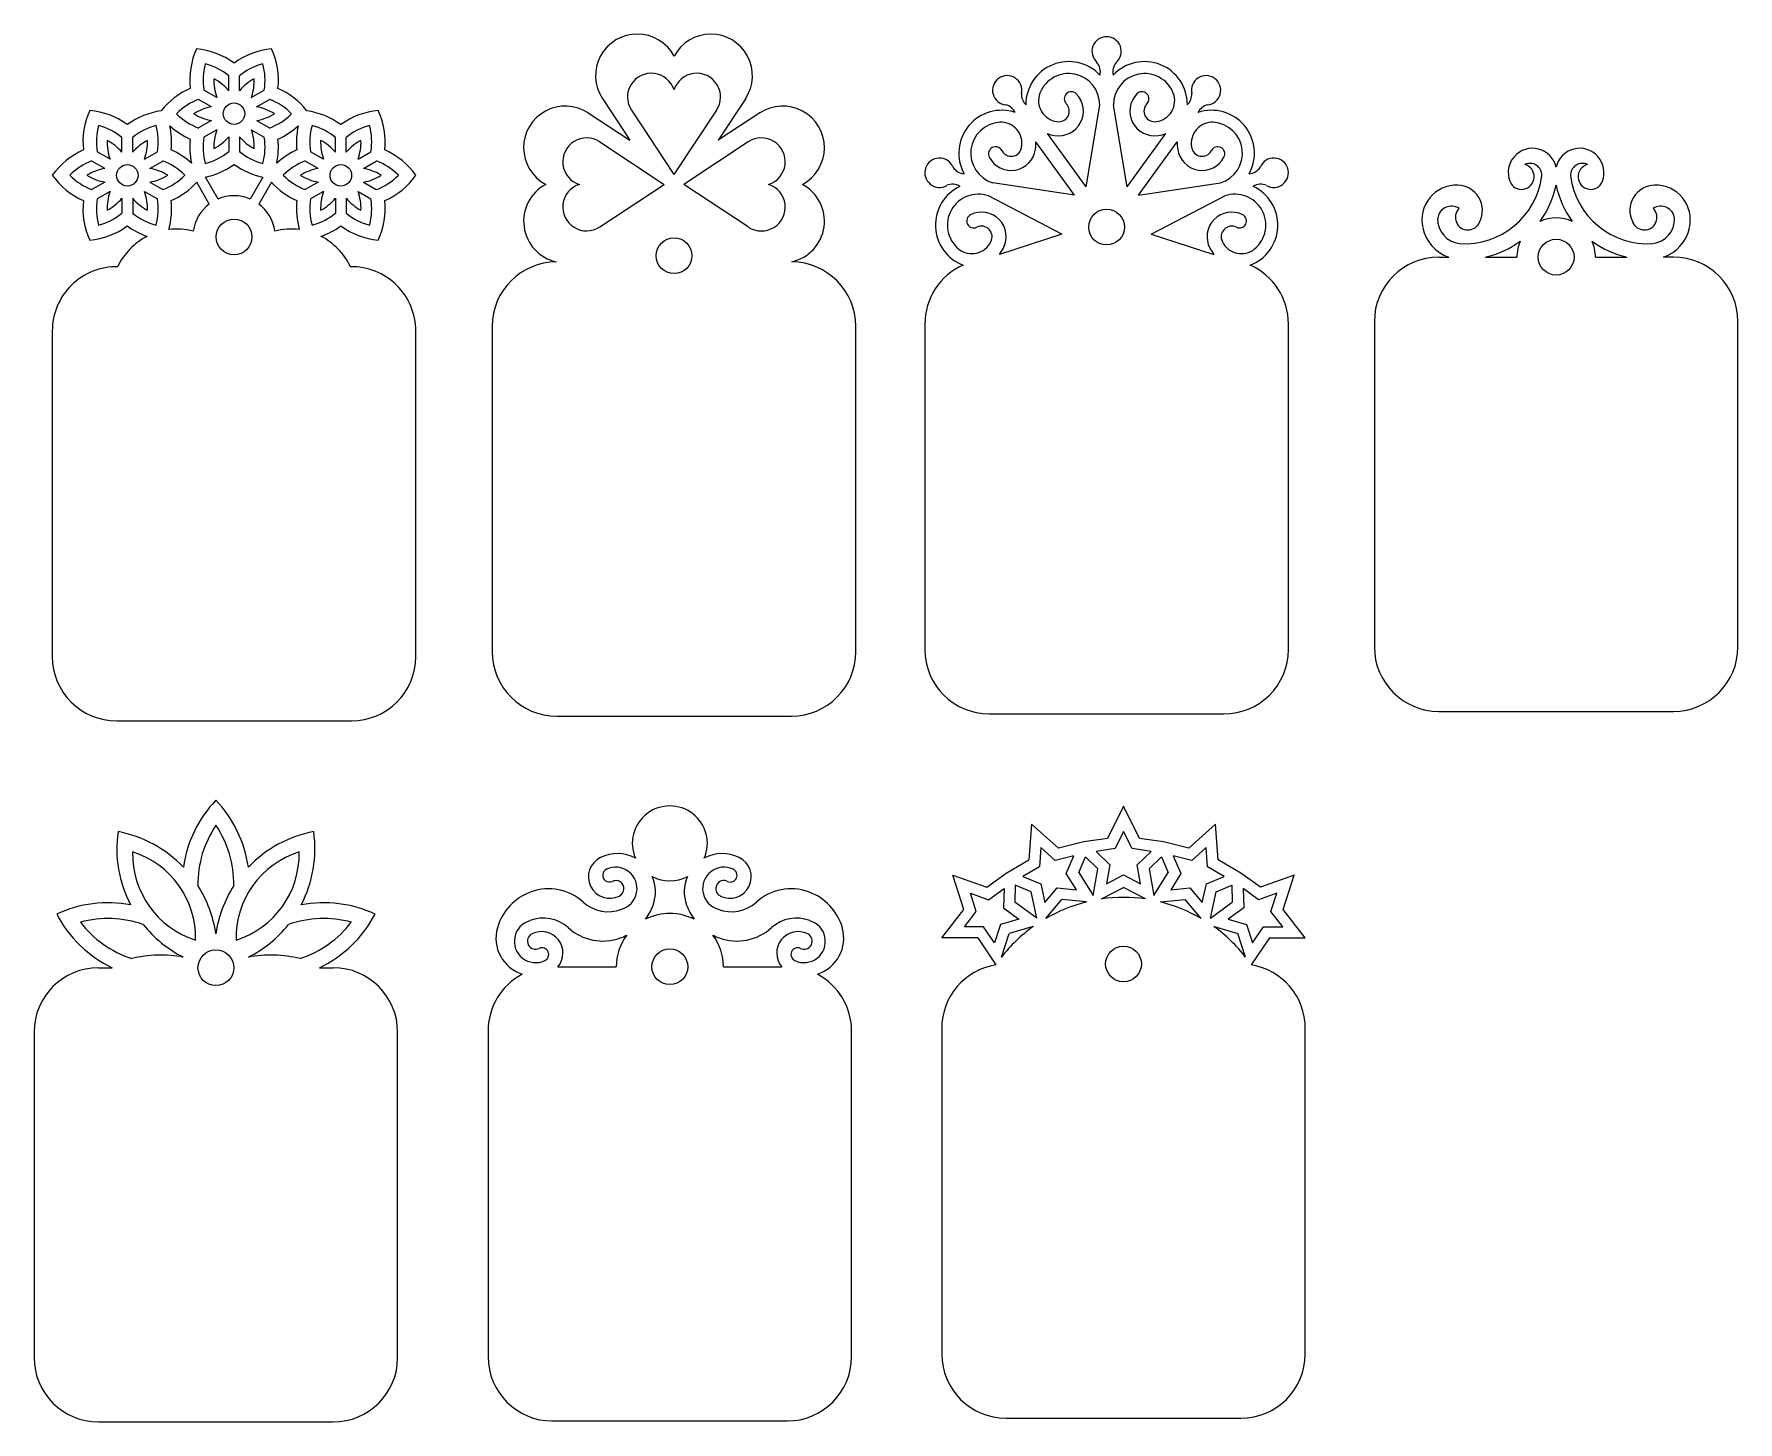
# Model space of a CAD drawing. Extents: x 31 to 269, y 28 to 222.
import ezdxf

# ---------------------------------------------------------------- set-up
doc = ezdxf.new("R2010")
doc.units = 0
doc.layers.get('0').update_dxf_attribs({"linetype": 'CONTINUOUS'})

msp = doc.modelspace()

# ---------------------------------------------------------------- linework, layer by layer
for p, q in [((58.44, 213.71), (58.44, 215.79)), ((59.94, 213.71), (59.94, 215.79)), ((56.03, 211.45), (54.23, 212.5)), ((56.78, 212.75), (54.98, 213.79)), ((61.6, 212.75), (63.41, 213.79)), ((62.35, 211.45), (64.16, 212.5)), ((110.67, 212.6), (114.47, 206.8)), ((130.68, 212.62), (126.85, 206.8)), ((56.03, 209.54), (54.23, 208.5)), ((62.35, 209.54), (64.16, 208.5)), ((108.68, 210.61), (114.47, 206.8)), ((114.72, 210.98), (120.66, 201.99)), ((126.61, 210.98), (120.66, 201.99)), ((132.65, 210.6), (126.85, 206.8)), ((178.24, 200.29), (180.15, 211.7)), ((183.98, 200.29), (182.08, 211.7)), ((43.53, 205.1), (43.53, 207.18)), ((45.03, 205.1), (45.03, 207.18)), ((56.78, 208.24), (54.98, 207.2)), ((58.44, 207.28), (58.44, 205.2)), ((59.94, 207.28), (59.94, 205.2)), ((61.6, 208.24), (63.41, 207.2)), ((73.36, 205.1), (73.36, 207.18)), ((74.86, 205.1), (74.86, 207.18)), ((178.24, 200.29), (172.84, 207.72)), ((183.98, 200.29), (189.38, 207.72)), ((41.87, 204.14), (40.06, 205.18)), ((46.69, 204.14), (48.49, 205.18)), ((71.7, 204.14), (69.89, 205.18)), ((76.52, 204.14), (78.32, 205.18)), ((110.29, 206.56), (119.28, 200.61)), ((131.04, 206.56), (122.04, 200.61)), ((176.64, 199.12), (171.24, 206.55)), ((185.58, 199.12), (190.98, 206.55)), ((41.12, 202.84), (39.31, 203.88)), ((47.44, 202.84), (49.24, 203.88)), ((70.95, 202.84), (69.14, 203.88)), ((77.27, 202.84), (79.07, 203.88)), ((41.12, 200.93), (39.31, 199.88)), ((47.44, 200.93), (49.24, 199.88)), ((55.73, 197.86), (53.98, 200.91)), ((56.95, 198.56), (55.19, 201.61)), ((63.2, 201.61), (61.44, 198.56)), ((64.41, 200.91), (62.65, 197.86)), ((70.95, 200.93), (69.14, 199.88)), ((77.27, 200.93), (79.07, 199.88)), ((110.29, 194.66), (119.28, 200.61)), ((131.04, 194.66), (122.04, 200.61)), ((176.64, 199.12), (165.2, 200.84)), ((185.58, 199.12), (197.02, 200.84)), ((41.87, 199.63), (40.06, 198.59)), ((43.53, 198.67), (43.53, 196.59)), ((45.03, 198.67), (45.03, 196.59)), ((46.69, 199.63), (48.49, 198.59)), ((71.7, 199.63), (69.89, 198.59)), ((73.36, 198.67), (73.36, 196.59)), ((74.86, 198.67), (74.86, 196.59)), ((76.52, 199.63), (78.32, 198.59)), ((174.87, 193.67), (164.6, 199)), ((187.35, 193.67), (197.62, 199)), ((174.87, 193.67), (166.13, 190.83)), ((187.35, 193.67), (196.09, 190.83)), ((227.52, 190.44), (228.92, 190.44)), ((234.04, 190.44), (238.43, 190.44)), ((249.41, 190.44), (253.8, 190.44)), ((260.32, 190.44), (258.92, 190.44)), ((155.71, 181.09), (155.71, 135.59)), ((206.51, 135.59), (206.51, 181.09)), ((218.52, 181.44), (218.52, 135.94)), ((269.32, 135.94), (269.32, 181.44)), ((33.79, 180.11), (33.79, 134.61)), ((84.59, 134.61), (84.59, 180.11)), ((95.27, 180.78), (95.27, 135.28)), ((146.07, 135.28), (146.07, 180.78)), ((104.27, 126.28), (137.07, 126.28)), ((164.71, 126.59), (197.51, 126.59)), ((227.52, 126.94), (260.32, 126.94)), ((42.79, 125.61), (75.59, 125.61)), ((183.47, 113.68), (181.25, 109.17)), ((185.7, 109.17), (183.47, 113.68)), ((170.62, 111.17), (170.24, 106.16)), ((174.37, 107.82), (170.62, 111.17)), ((183.47, 110.16), (182.29, 107.75)), ((184.66, 107.75), (183.47, 110.16)), ((196.33, 111.17), (192.58, 107.82)), ((196.71, 106.16), (196.33, 111.17)), ((171.94, 107.9), (171.74, 105.22)), ((173.94, 106.11), (171.94, 107.9)), ((177.91, 108.69), (174.37, 107.82)), ((181.25, 109.17), (177.91, 108.69)), ((182.29, 107.75), (179.63, 107.36)), ((179.63, 107.36), (181.55, 105.49)), ((187.32, 107.36), (184.66, 107.75)), ((185.4, 105.49), (187.32, 107.36)), ((189.04, 108.69), (185.7, 109.17)), ((192.58, 107.82), (189.04, 108.69)), ((195.01, 107.9), (193.01, 106.11)), ((195.21, 105.22), (195.01, 107.9)), ((167.09, 104.32), (170.24, 106.16)), ((171.74, 105.22), (169.42, 103.87)), ((176.55, 106.75), (173.94, 106.11)), ((175.47, 104.29), (176.55, 106.75)), ((177.23, 104.42), (178.18, 106.59)), ((178.18, 106.59), (179.88, 104.94)), ((179.22, 101.21), (179.88, 104.94)), ((181.55, 105.49), (181.1, 102.84)), ((185.85, 102.84), (185.4, 105.49)), ((187.07, 104.94), (188.77, 106.59)), ((187.07, 104.94), (187.73, 101.21)), ((188.77, 106.59), (189.72, 104.42)), ((190.4, 106.75), (191.48, 104.29)), ((193.01, 106.11), (190.4, 106.75)), ((197.53, 103.87), (195.21, 105.22)), ((199.86, 104.32), (196.71, 106.16)), ((161.15, 99.26), (159.62, 104.04)), ((159.62, 104.04), (164.35, 102.35)), ((164.35, 102.35), (167.09, 104.32)), ((168.35, 102.62), (168.28, 100.26)), ((170.55, 101.72), (168.35, 102.62)), ((169.42, 103.87), (171.9, 102.85)), ((171.9, 102.85), (172.47, 100.23)), ((176.88, 102.01), (175.47, 104.29)), ((177.23, 104.42), (179.22, 101.21)), ((181.1, 102.84), (183.47, 104.09)), ((183.47, 104.09), (185.85, 102.84)), ((187.73, 101.21), (189.72, 104.42)), ((191.48, 104.29), (190.07, 102.01)), ((194.48, 100.23), (195.05, 102.85)), ((195.05, 102.85), (197.53, 103.87)), ((196.4, 101.72), (198.6, 102.62)), ((198.6, 102.62), (198.67, 100.26)), ((202.6, 102.35), (199.86, 104.32)), ((207.33, 104.04), (202.6, 102.35)), ((205.8, 99.26), (207.33, 104.04)), ((162.07, 101.51), (164.6, 100.6)), ((162.89, 98.95), (162.07, 101.51)), ((164.6, 100.6), (166.78, 102.17)), ((166.78, 102.17), (166.69, 99.49)), ((171.34, 98.02), (168.28, 100.26)), ((171.34, 98.02), (170.55, 101.72)), ((172.47, 100.23), (174.21, 102.28)), ((172.61, 97.97), (174.87, 100.64)), ((174.21, 102.28), (176.88, 102.01)), ((178.29, 100.3), (174.87, 100.64)), ((180.41, 100.72), (183.47, 102.33)), ((186.54, 100.72), (183.47, 102.33)), ((188.66, 100.3), (192.08, 100.64)), ((190.07, 102.01), (192.74, 102.28)), ((194.34, 97.97), (192.08, 100.64)), ((192.74, 102.28), (194.48, 100.23)), ((195.61, 98.02), (196.4, 101.72)), ((195.61, 98.02), (198.67, 100.26)), ((200.17, 102.17), (200.26, 99.49)), ((202.35, 100.6), (200.17, 102.17)), ((204.88, 101.51), (202.35, 100.6)), ((204.06, 98.95), (204.88, 101.51)), ((158.07, 95.28), (161.15, 99.26)), ((161.24, 96.83), (162.89, 98.95)), ((168.86, 97.9), (166.28, 97.14)), ((166.69, 99.49), (168.86, 97.9)), ((200.26, 99.49), (198.09, 97.9)), ((198.09, 97.9), (200.67, 97.14)), ((205.71, 96.83), (204.06, 98.95)), ((208.87, 95.28), (205.8, 99.26)), ((163.1, 95.26), (158.07, 95.28)), ((163.93, 96.81), (161.24, 96.83)), ((163.1, 95.26), (165.64, 91.51)), ((165.44, 94.59), (163.93, 96.81)), ((166.28, 97.14), (165.44, 94.59)), ((166.42, 92.59), (167.51, 95.88)), ((170.83, 96.85), (167.51, 95.88)), ((196.12, 96.85), (199.44, 95.88)), ((200.53, 92.59), (199.44, 95.88)), ((200.67, 97.14), (201.51, 94.59)), ((203.85, 95.26), (201.31, 91.51)), ((201.51, 94.59), (203.02, 96.81)), ((203.02, 96.81), (205.71, 96.83)), ((203.85, 95.26), (208.87, 95.28)), ((40.25, 91.1), (42.17, 91.1)), ((71.13, 91.1), (73.05, 91.1)), ((104.44, 91.23), (112.59, 91.24)), ((127.57, 91.24), (135.72, 91.23)), ((31.25, 82.1), (31.25, 36.6)), ((82.05, 36.6), (82.05, 82.1)), ((94.68, 82.23), (94.68, 36.73)), ((145.48, 36.73), (145.48, 82.23)), ((158.07, 82.62), (158.07, 37.12)), ((208.87, 37.12), (208.87, 82.62)), ((40.25, 27.6), (73.05, 27.6)), ((103.68, 27.73), (136.48, 27.73)), ((167.07, 28.12), (199.87, 28.12))]:
    msp.add_line(p, q)
for centre, radius in [((59.19, 210.5), 1.5), ((44.28, 201.88), 1.5), ((74.11, 201.88), 1.5), ((59.19, 193.27), 2.5), ((181.11, 194.65), 2.5), ((120.67, 190.64), 2.5), ((243.92, 190.44), 2.5), ((56.65, 91.1), 2.5), ((120.08, 91.23), 2.5), ((183.47, 91.62), 2.5)]:
    msp.add_circle(centre, radius)
for centre, radius, start, end in [((115.53, 215.81), 5.82, 28.0547, 213.4497), ((125.8, 215.8), 5.82, 326.5317, 151.9268), ((63.65, 215.17), 10.65, 155.562, 186.087), ((52.92, 208.97), 10.65, 53.913, 84.438), ((65.47, 208.97), 10.65, 95.562, 126.087), ((54.74, 215.17), 10.65, 353.913, 24.438), ((181.11, 219.21), 2.05, 311.4112, 228.6049), ((63.65, 215.17), 8.78, 164.8933, 189.0043), ((52.92, 208.97), 8.78, 50.9957, 75.1067), ((65.47, 208.97), 8.78, 104.8933, 129.0043), ((54.74, 215.17), 8.78, 350.9957, 15.1067), ((175.82, 211.79), 5.99, 43.3199, 180.5083), ((178.19, 216.36), 2.05, 346.8062, 39.8779), ((184.03, 216.36), 2.05, 140.1221, 193.1938), ((186.4, 211.79), 5.99, 359.4917, 136.6802), ((52.92, 208.97), 7.28, 40.618, 61.6552), ((63.65, 215.17), 7.28, 178.3448, 199.382), ((65.47, 208.97), 7.28, 118.3448, 139.382), ((54.74, 215.17), 7.28, 340.618, 1.6552), ((117.49, 212.82), 3.33, 17.5905, 213.4497), ((123.84, 212.82), 3.33, 326.5317, 162.391), ((167.22, 213.77), 2.05, 347.9708, 264.0292), ((175.82, 211.79), 4.32, 358.7697, 158.5157), ((186.4, 211.79), 4.32, 21.4843, 181.2303), ((195, 213.77), 2.05, 275.9708, 192.0292), ((57.37, 204.3), 10.65, 113.913, 141.698), ((57.37, 204.3), 8.78, 110.9957, 135.1067), ((61.01, 204.3), 8.78, 44.8933, 69.0043), ((61.01, 204.3), 10.65, 38.302, 66.087), ((171.26, 213.21), 2.05, 175.9745, 225.8556), ((174.55, 212.32), 2.95, 159.0904, 262.2477), ((174.43, 210.85), 3.44, 260.2321, 44.7014), ((174.43, 210.85), 1.47, 259.3278, 44.7014), ((176.17, 212.58), 0.982, 44.7014, 224.7014), ((187.79, 210.85), 3.44, 135.2986, 279.7679), ((186.05, 212.58), 0.982, 315.2986, 135.2986), ((187.79, 210.85), 1.47, 135.2986, 280.6722), ((187.67, 212.32), 2.95, 277.7523, 20.9096), ((190.96, 213.21), 2.05, 314.1444, 4.0255), ((48.73, 206.56), 10.65, 155.562, 186.087), ((38, 200.36), 10.65, 53.913, 84.438), ((50.55, 200.36), 10.65, 98.302, 126.087), ((57.37, 216.69), 8.78, 224.8933, 249.0043), ((57.37, 204.3), 7.28, 100.618, 121.6552), ((57.37, 216.69), 7.28, 238.3448, 259.382), ((61.01, 204.3), 7.28, 58.3448, 79.382), ((61.01, 216.69), 7.28, 280.618, 301.6552), ((61.01, 216.69), 8.78, 290.9957, 315.1067), ((67.83, 200.36), 10.65, 53.913, 81.698), ((80.38, 200.36), 10.65, 95.562, 126.087), ((69.65, 206.56), 10.65, 353.913, 24.438), ((105.47, 205.75), 5.82, 56.5317, 241.9268), ((135.86, 205.74), 5.82, 298.0547, 123.4497), ((166.45, 204.98), 5.99, 71.4917, 208.6801), ((166.51, 209.75), 2.05, 26.1444, 76.0255), ((195.71, 209.75), 2.05, 103.9745, 153.8556), ((195.77, 204.98), 5.99, 331.3199, 108.5083), ((48.73, 206.56), 8.78, 164.8933, 189.0043), ((38, 200.36), 8.78, 50.9957, 75.1067), ((50.55, 200.36), 8.78, 104.8933, 129.0043), ((39.82, 206.56), 8.78, 350.9957, 15.1067), ((57.37, 216.69), 10.65, 227.9554, 246.087), ((39.82, 206.56), 10.65, 353.913, 12.0446), ((63.65, 205.82), 8.78, 170.9957, 195.1067), ((63.65, 205.82), 7.28, 160.618, 181.6552), ((52.92, 212.02), 7.28, 298.3448, 319.382), ((65.47, 212.02), 7.28, 220.618, 241.6552), ((54.74, 205.82), 7.28, 358.3448, 19.382), ((54.74, 205.82), 8.78, 344.8933, 9.0043), ((61.01, 216.69), 10.65, 293.913, 312.0446), ((78.56, 206.56), 10.65, 167.9554, 186.087), ((78.56, 206.56), 8.78, 164.8933, 189.0043), ((67.83, 200.36), 8.78, 50.9957, 75.1067), ((80.38, 200.36), 8.78, 104.8933, 129.0043), ((69.65, 206.56), 8.78, 350.9957, 15.1067), ((166.45, 204.98), 4.32, 93.4843, 253.2303), ((166.33, 206.35), 2.95, 349.7523, 92.9096), ((174.55, 212.32), 4.91, 249.6192, 261.7128), ((187.67, 212.32), 4.91, 278.2872, 290.3808), ((195.89, 206.35), 2.95, 87.0904, 190.2477), ((195.77, 204.98), 4.32, 286.7697, 86.5157), ((42.46, 195.69), 10.65, 113.913, 144.438), ((48.73, 206.56), 7.28, 178.3448, 199.382), ((38, 200.36), 7.28, 40.618, 61.6552), ((50.55, 200.36), 7.28, 118.3448, 139.382), ((39.82, 206.56), 7.28, 340.618, 1.6552), ((46.1, 195.69), 10.65, 47.9554, 66.087), ((63.65, 205.82), 10.65, 173.913, 192.0446), ((52.92, 212.02), 8.78, 284.8933, 309.0043), ((65.47, 212.02), 8.78, 230.9957, 255.1067), ((54.74, 205.82), 10.65, 347.9554, 6.087), ((72.29, 195.69), 10.65, 113.913, 132.0446), ((78.56, 206.56), 7.28, 178.3448, 199.382), ((67.83, 200.36), 7.28, 40.618, 61.6552), ((80.38, 200.36), 7.28, 118.3448, 139.382), ((69.65, 206.56), 7.28, 340.618, 1.6552), ((75.93, 195.69), 10.65, 35.562, 66.087), ((108.45, 203.78), 3.33, 56.5317, 252.391), ((132.87, 203.78), 3.33, 287.5905, 123.4497), ((165.59, 204.89), 0.982, 27.2986, 207.2986), ((167.77, 206.01), 3.44, 207.2986, 351.7679), ((167.77, 206.01), 1.47, 207.2986, 352.6722), ((166.33, 206.35), 4.91, 350.2872, 2.3808), ((195.89, 206.35), 4.91, 177.6192, 189.7128), ((194.45, 206.01), 3.44, 188.2321, 332.7014), ((194.45, 206.01), 1.47, 187.3278, 332.7014), ((196.63, 204.89), 0.982, 332.7014, 152.7014), ((240.62, 202.27), 3.39, 13.1133, 201.1356), ((247.22, 202.27), 3.39, 338.8644, 166.8867), ((42.46, 195.69), 8.78, 110.9957, 135.1067), ((42.46, 195.69), 7.28, 100.618, 121.6552), ((46.1, 195.69), 7.28, 58.3448, 79.382), ((46.1, 195.69), 8.78, 44.8933, 69.0043), ((52.92, 212.02), 10.65, 282.3016, 306.087), ((65.47, 212.02), 10.65, 233.913, 257.6984), ((72.29, 195.69), 8.78, 110.9957, 135.1067), ((72.29, 195.69), 7.28, 100.618, 121.6552), ((75.93, 195.69), 7.28, 58.3448, 79.382), ((75.93, 195.69), 8.78, 44.8933, 69.0043), ((157.76, 202.24), 2.05, 23.3951, 300.5888), ((161.37, 204.14), 2.05, 212.1221, 265.1938), ((200.86, 204.14), 2.05, 274.8062, 327.8779), ((204.47, 202.24), 2.05, 239.4112, 156.6049), ((239.09, 201.68), 1.76, 201.1356, 75.3351), ((240.27, 201.9), 1.65, 356.8543, 116.1914), ((247.57, 201.9), 1.65, 63.8086, 183.1457), ((248.75, 201.68), 1.76, 104.6649, 338.8644), ((42.46, 208.08), 10.65, 215.562, 246.087), ((42.46, 208.08), 8.78, 224.8933, 249.0043), ((42.46, 208.08), 7.28, 238.3448, 259.382), ((46.1, 208.08), 7.28, 280.618, 301.6552), ((46.1, 208.08), 8.78, 290.9957, 315.1067), ((46.1, 208.08), 10.65, 293.913, 317.6984), ((72.29, 208.08), 10.65, 222.3016, 246.087), ((72.29, 208.08), 8.78, 224.8933, 249.0043), ((72.29, 208.08), 7.28, 238.3448, 259.382), ((75.93, 208.08), 7.28, 280.618, 301.6552), ((75.93, 208.08), 8.78, 290.9957, 315.1067), ((75.93, 208.08), 10.65, 293.913, 324.438), ((105.47, 195.47), 5.82, 118.0547, 257.6768), ((108.45, 197.44), 3.33, 107.5905, 303.4497), ((132.87, 197.43), 3.33, 236.5317, 72.391), ((135.86, 195.47), 5.82, 282.5441, 61.9268), ((163.18, 194.92), 5.99, 115.3199, 249.2919), ((159.56, 198.58), 2.05, 58.8062, 111.8779), ((199.04, 194.92), 5.99, 290.7081, 64.6801), ((202.66, 198.58), 2.05, 68.1221, 121.1938), ((230.01, 195.66), 4.84, 88.1876, 193.0787), ((230.1, 196.98), 3.52, 332.4909, 89.0421), ((231.13, 203.18), 10.87, 266.312, 352.7496), ((231.13, 203.18), 13.07, 323.7142, 348.0935), ((256.71, 203.18), 13.07, 191.9065, 216.2858), ((256.71, 203.18), 10.87, 187.2504, 273.688), ((257.74, 196.98), 3.52, 90.9579, 207.5091), ((257.83, 195.66), 4.84, 346.9213, 91.8124), ((48.73, 197.21), 10.65, 173.913, 204.438), ((48.73, 197.21), 8.78, 170.9957, 195.1067), ((48.73, 197.21), 7.28, 160.618, 181.6552), ((38, 203.41), 7.28, 298.3448, 319.382), ((50.55, 203.41), 7.28, 220.618, 241.6552), ((39.82, 197.21), 7.28, 358.3448, 19.382), ((39.82, 197.21), 8.78, 344.8933, 9.0043), ((39.82, 197.21), 10.65, 344.2363, 6.087), ((59.19, 193.27), 5.75, 126.9957, 171.8111), ((59.19, 193.27), 5.75, 66.9957, 113.0043), ((59.19, 193.27), 5.75, 8.1889, 53.0043), ((78.56, 197.21), 10.65, 173.913, 195.7637), ((78.56, 197.21), 8.78, 170.9957, 195.1067), ((78.56, 197.21), 7.28, 160.618, 181.6552), ((67.83, 203.41), 7.28, 298.3448, 319.382), ((80.38, 203.41), 7.28, 220.618, 241.6552), ((69.65, 197.21), 7.28, 358.3448, 19.382), ((69.65, 197.21), 8.78, 344.8933, 9.0043), ((69.65, 197.21), 10.65, 335.562, 6.087), ((163.18, 194.92), 4.32, 70.7697, 230.5157), ((199.04, 194.92), 4.32, 309.4843, 109.2303), ((38, 203.41), 8.78, 284.8933, 309.0043), ((50.55, 203.41), 8.78, 230.9957, 255.1067), ((67.83, 203.41), 8.78, 284.8933, 309.0043), ((80.38, 203.41), 8.78, 230.9957, 255.1067), ((162.54, 195.5), 0.982, 116.7015, 296.7015), ((163.64, 193.3), 3.44, 332.2321, 116.7015), ((198.58, 193.3), 3.44, 63.2985, 207.7679), ((199.68, 195.5), 0.982, 243.2985, 63.2985), ((229.3, 195.63), 1.94, 57.035, 173.6834), ((230.82, 195.77), 3.46, 178.8222, 263.4743), ((231.6, 196.01), 1.76, 134.9444, 337.8552), ((243.92, 190.44), 5.49, 65.7637, 114.2363), ((256.24, 196.01), 1.76, 202.1448, 45.0556), ((257.02, 195.77), 3.46, 276.5257, 1.1778), ((258.54, 195.63), 1.94, 6.3166, 122.965), ((38, 203.41), 10.65, 275.562, 306.087), ((51.11, 185.32), 9, 116.8783, 155.0915), ((50.55, 203.41), 10.65, 233.913, 250.7843), ((51.11, 183.97), 10.4, 76.72, 95.7469), ((67.27, 183.97), 10.4, 84.2531, 103.28), ((67.83, 203.41), 10.65, 289.2157, 306.087), ((67.27, 185.32), 9, 24.9085, 63.1217), ((80.38, 203.41), 10.65, 233.913, 264.438), ((163.64, 193.3), 1.47, 331.3278, 116.7015), ((198.58, 193.3), 1.47, 63.2985, 208.6722), ((230.82, 195.77), 5.66, 192.332, 250.3555), ((257.02, 195.77), 5.66, 289.6445, 347.668), ((162.28, 193.88), 2.95, 231.0904, 334.2477), ((162.28, 193.88), 4.91, 321.6192, 333.7128), ((199.94, 193.88), 4.91, 206.2872, 218.3808), ((199.94, 193.88), 2.95, 205.7523, 308.9096), ((231.13, 203.18), 13.07, 282.8912, 306.5023), ((243.92, 190.44), 5.49, 155.9802, 180), ((256.71, 203.18), 13.07, 233.4977, 257.1088), ((243.92, 190.44), 5.49, 0, 24.0198), ((42.79, 180.11), 9, 88.9852, 180), ((75.59, 180.11), 9, 0, 91.0148), ((104.27, 180.78), 9, 90.2793, 180), ((137.07, 180.78), 9, 0, 89.6286), ((164.71, 181.09), 9, 113.9161, 180), ((197.51, 181.09), 9, 0, 66.0839), ((227.52, 181.44), 9, 90, 180), ((260.32, 181.44), 9, 0, 90), ((227.52, 135.94), 9, 180, 270), ((260.32, 135.94), 9, 270, 0), ((42.79, 134.61), 9, 180, 270), ((75.59, 134.61), 9, 270, 0), ((104.27, 135.28), 9, 180, 270), ((137.07, 135.28), 9, 270, 0), ((164.71, 135.59), 9, 180, 270), ((197.51, 135.59), 9, 270, 0), ((68.93, 102.77), 16.99, 136.2663, 171.8609), ((44.37, 102.77), 16.99, 8.1391, 43.7337), ((120.08, 108.48), 5.24, 336.7396, 203.2604), ((59.8, 107.72), 16.99, 171.8609, 207.4554), ((39.83, 93.43), 16.99, 43.7337, 79.3282), ((68.93, 102.77), 14.79, 146.1009, 180.6764), ((44.37, 102.77), 14.79, 359.3236, 33.8991), ((73.47, 93.43), 16.99, 100.6718, 136.2663), ((53.5, 107.72), 16.99, 332.5446, 8.1391), ((41.24, 95.27), 12.59, 358.6181, 72.5709), ((57.6, 106.98), 12.59, 178.6181, 252.5709), ((72.06, 95.27), 12.59, 107.4291, 181.3819), ((55.7, 106.98), 12.59, 287.4291, 1.3819), ((111.71, 103.81), 3, 116.1875, 296.1875), ((112.74, 101.72), 5.33, 61.6696, 116.1982), ((111.64, 104.02), 0.94, 114.3158, 294.3158), ((112.51, 102.17), 2.99, 285.86, 114.8975), ((127.65, 102.17), 2.99, 65.1025, 254.14), ((127.42, 101.72), 5.33, 63.8018, 118.3304), ((128.46, 103.81), 3, 243.8125, 63.8125), ((128.53, 104.02), 0.94, 245.6842, 65.6842), ((39.83, 93.43), 16.99, 8.1391, 32.6464), ((73.47, 93.43), 16.99, 147.3536, 171.8609), ((112.53, 102.15), 1.14, 296.1875, 116.1875), ((112.74, 101.72), 5.33, 339.4942, 23.6241), ((120.08, 108.48), 5.24, 242.0333, 297.9667), ((127.42, 101.72), 5.33, 156.3759, 200.5058), ((127.64, 102.15), 1.14, 63.8125, 243.8125), ((41.57, 83.19), 16.99, 79.3282, 114.9227), ((71.73, 83.19), 16.99, 65.0773, 100.6718), ((103.3, 94.54), 7.63, 109.9531, 163.5674), ((103.15, 94.94), 7.2, 47.7685, 109.9531), ((111.45, 104.08), 5.15, 227.7685, 291.4082), ((128.71, 104.08), 5.15, 248.5918, 312.2315), ((137.01, 94.94), 7.2, 70.0469, 132.2315), ((136.87, 94.54), 7.63, 16.4326, 70.0469), ((183.47, 79.52), 21.41, 104.0162, 120.4962), ((183.47, 79.52), 21.41, 81.7609, 98.2391), ((183.47, 79.52), 21.41, 59.5038, 75.9838), ((49.49, 106.43), 16.99, 207.4554, 244.4813), ((41.57, 83.19), 14.79, 70.5127, 105.0881), ((71.73, 83.19), 14.79, 74.9119, 109.4873), ((63.81, 106.43), 16.99, 295.5187, 332.5446), ((101.34, 94.8), 2.99, 105.86, 294.8975), ((102.41, 92.89), 5.15, 47.7685, 111.4082), ((110.56, 102.43), 7.63, 323.3606, 340.2154), ((120.08, 91.2), 7.49, 62.9731, 117.0269), ((129.61, 102.43), 7.63, 199.7846, 216.6394), ((137.76, 92.89), 5.15, 68.5918, 132.2315), ((138.82, 94.8), 2.99, 245.1025, 74.14), ((49.49, 106.43), 14.79, 217.29, 251.8655), ((59.8, 107.72), 16.99, 218.5427, 243.0499), ((53.5, 107.72), 16.99, 296.9501, 321.4573), ((63.81, 106.43), 14.79, 288.1345, 322.71), ((101.11, 95.25), 5.33, 164.2886, 251.9518), ((101.33, 94.82), 1.14, 116.1875, 296.1875), ((102.15, 93.15), 3, 320.027, 116.1875), ((110.7, 102.03), 7.2, 227.7685, 289.9531), ((120.08, 91.2), 7.49, 143.6027, 179.7259), ((110.56, 102.43), 7.63, 289.9531, 297.269), ((120.08, 91.2), 7.49, 0.2741, 36.3973), ((129.61, 102.43), 7.63, 242.731, 250.0469), ((129.46, 102.03), 7.2, 250.0469, 312.2315), ((138.02, 93.15), 3, 63.8125, 219.973), ((138.84, 94.82), 1.14, 243.8125, 63.8125), ((139.05, 95.25), 5.33, 288.0482, 15.7114), ((183.35, 79.47), 21.41, 125.7609, 142.2391), ((183.6, 79.47), 21.41, 37.7609, 54.2391), ((48.95, 75.87), 16.99, 79.3282, 103.8355), ((64.35, 75.87), 16.99, 76.1645, 100.6718), ((102.22, 92.94), 0.94, 294.3158, 114.3158), ((137.95, 92.94), 0.94, 65.6842, 245.6842), ((40.25, 82.1), 9, 90, 180), ((73.05, 82.1), 9, 0, 90), ((167.07, 82.62), 9, 99.181, 180), ((199.87, 82.62), 9, 0, 80.819), ((103.68, 82.23), 9, 117.9551, 180), ((136.48, 82.23), 9, 0, 62.0449), ((40.25, 36.6), 9, 180, 270), ((73.05, 36.6), 9, 270, 0), ((103.68, 36.73), 9, 180, 270), ((136.48, 36.73), 9, 270, 0), ((167.07, 37.12), 9, 180, 270), ((199.87, 37.12), 9, 270, 0)]:
    msp.add_arc(centre, radius, start, end)

doc.saveas('drawing.dxf')
